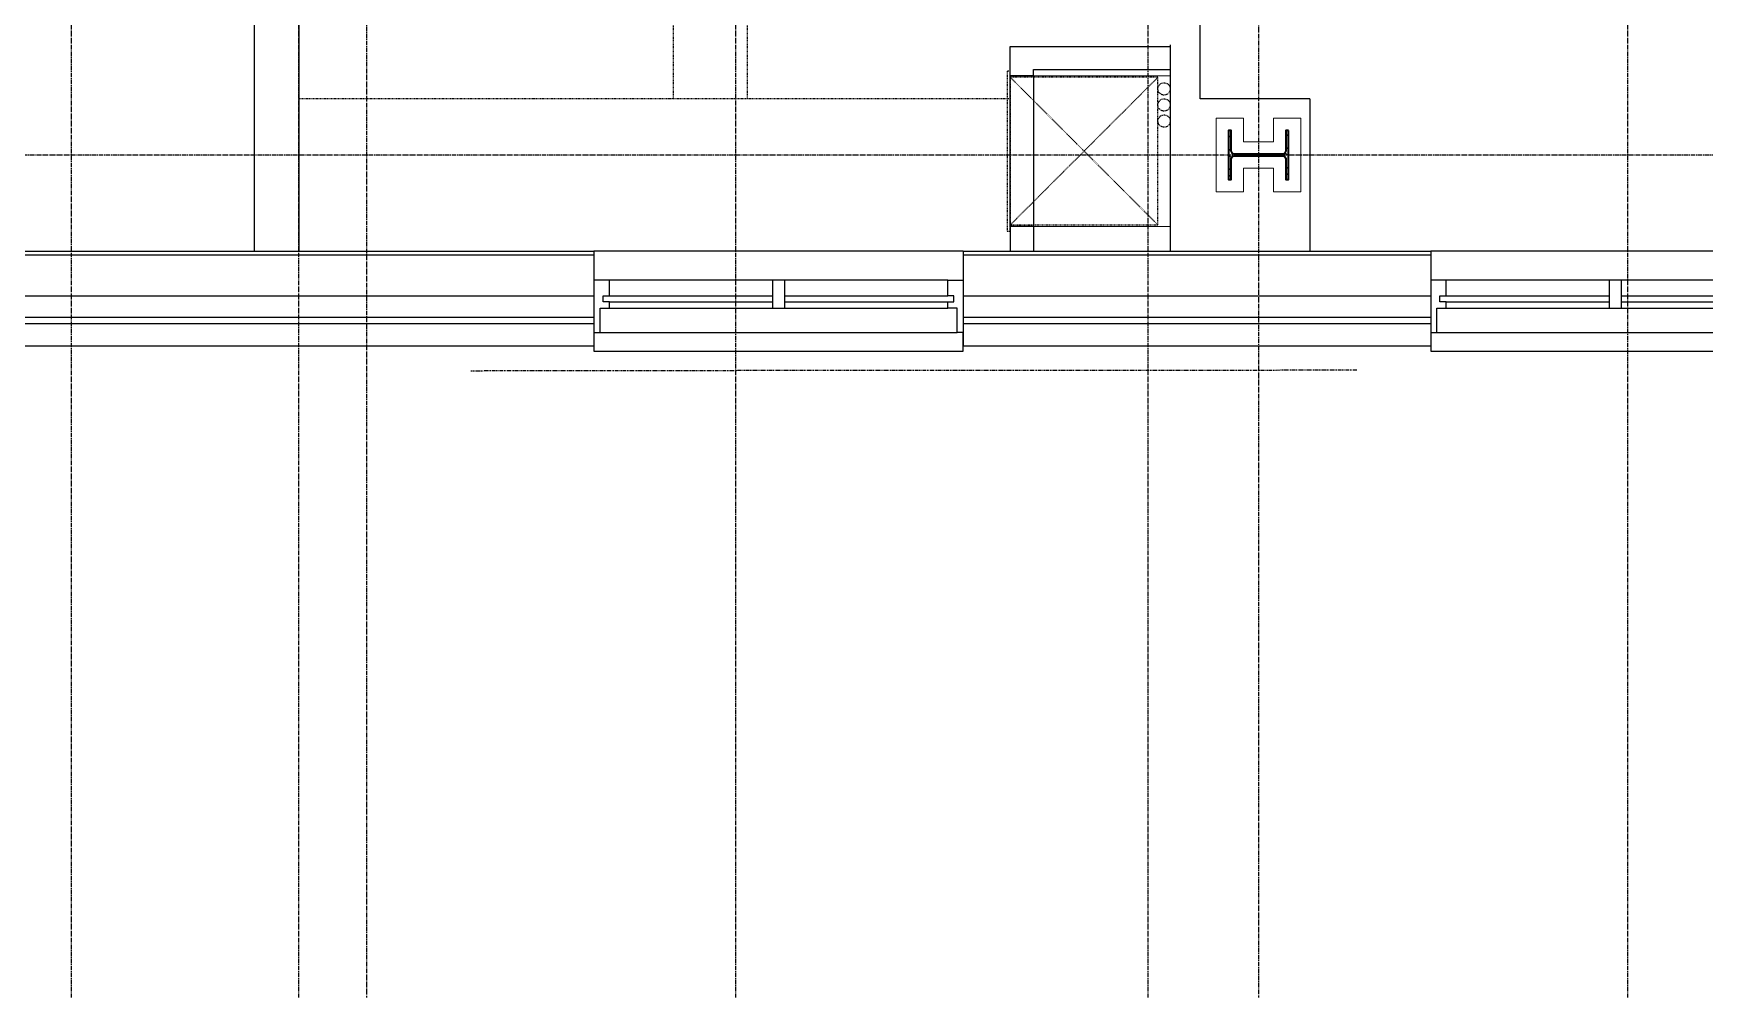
# Model space of a CAD drawing. Header units: inches. Extents: x -6955 to 13123, y -1334 to 3701.
# Drawn here: x 5062.2 to 5333.8, y 1223.6 to 1380.3 of the extents above; entities that cross this region are included whole.
import ezdxf

# ---------------------------------------------------------------- set-up
doc = ezdxf.new("R2010")
doc.units = ezdxf.units.IN
doc.header["$MEASUREMENT"] = 0
for name, pattern in [('CENTER2', [1.125, 0.75, -0.125, 0.125, -0.125]), ('HIDDEN2', [0.1875, 0.125, -0.0625]), ('PHANTOM2', [1.25, 0.625, -0.125, 0.125, -0.125, 0.125, -0.125])]:
    doc.linetypes.add(name, pattern=pattern)
for name, color, linetype, lineweight in [('A-Detl-Hatch', 1, 'Continuous', 18), ('A-Detl-Wide', 2, 'Continuous', 35), ('S-Detl-Hatch', 1, 'Continuous', 18)]:
    doc.layers.add(name, color=color, linetype=linetype, lineweight=lineweight)
for name, color, linetype in [('A-Door', 7, 'Continuous'), ('A-Door-Head', 8, 'Continuous'), ('A-Flor-Soffit', 6, 'HIDDEN2'), ('A-Glaz', 7, 'Continuous'), ('A-Glaz-Sill', 8, 'Continuous'), ('A-Grid(SmallScale)', 11, 'CENTER2'), ('A-HVAC', 6, 'HIDDEN2'), ('A-Site-Property', 3, 'PHANTOM2'), ('A-Wall-Full', 7, 'Continuous'), ('A-Wall-Hatch', 15, 'Continuous')]:
    doc.layers.add(name, color=color, linetype=linetype)
doc.layers.add('G-Anno-Nplt', color=140, linetype='Continuous', lineweight=18, plot=False)

# ---------------------------------------------------------------- blocks, each defined once
blk = doc.blocks.new('EXTERIOR WINDOW')
at = {"layer": 'A-Glaz'}
for p, q in [((3829.83, -10349.67), (3856.33, -10349.67)), ((3829.83, -10350.67), (3856.33, -10350.67)), ((3858.33, -10349.67), (3884.83, -10349.67)), ((3858.33, -10350.67), (3884.83, -10350.67)), ((3829.83, -10351.67), (3884.83, -10351.67))]:
    blk.add_line(p, q, dxfattribs=at)
for points in [[(3829.83, -10349.67), (3829.83, -10347.17), (3827.33, -10347.17), (3827.33, -10355.67), (3828.33, -10355.67), (3828.33, -10351.67), (3829.83, -10351.67), (3829.83, -10350.67), (3828.83, -10350.67), (3828.83, -10349.67), (3829.83, -10349.67)], [(3884.83, -10349.67), (3884.83, -10347.17), (3887.33, -10347.17), (3887.33, -10355.67), (3886.33, -10355.67), (3886.33, -10351.67), (3884.83, -10351.67), (3884.83, -10350.67), (3885.83, -10350.67), (3885.83, -10349.67), (3884.83, -10349.67)]]:
    blk.add_lwpolyline(points, dxfattribs=at)
blk.add_lwpolyline([(3858.33, -10347.17), (3856.33, -10347.17), (3856.33, -10351.67), (3858.33, -10351.67)], close=True, dxfattribs=at)
at = {"layer": 'A-Glaz-Sill'}
for p, q in [((3887.33, -10342.42), (3827.33, -10342.42)), ((3884.83, -10347.17), (3829.83, -10347.17)), ((3828.33, -10355.67), (3886.33, -10355.67))]:
    blk.add_line(p, q, dxfattribs=at)
blk.add_lwpolyline([(3827.33, -10355.67), (3827.33, -10358.67), (3887.33, -10358.67), (3887.33, -10355.67)], dxfattribs=at)
blk = doc.blocks.new('*U18')
at = {"layer": 'A-Detl-Hatch'}
h = blk.add_hatch(dxfattribs=at)
h.set_pattern_fill('ANSI32', color=256, scale=6, style=0)
h.set_pattern_definition([(45, (0, -4.865), (-1.591, 1.591), []), (45, (1.0607, -4.865), (-1.591, 1.591), [])])
edge = h.paths.add_edge_path()
edge.add_line((3.98, -9.73), (3.98, -9.295))
edge.add_line((3.98, -9.295), (0.645, -9.295))
edge.add_arc((0.645, -8.795), 0.5, 180, 270, ccw=False)
edge.add_line((0.145, -8.795), (0.145, -0.935))
edge.add_arc((0.645, -0.935), 0.5, 90, 180, ccw=False)
edge.add_line((0.645, -0.435), (3.98, -0.435))
edge.add_line((3.98, -0.435), (3.98, 0))
edge.add_line((3.98, 0), (-3.98, 0))
edge.add_line((-3.98, 0), (-3.98, -0.435))
edge.add_line((-3.98, -0.435), (-0.645, -0.435))
edge.add_arc((-0.645, -0.935), 0.5, 0, 90, ccw=False)
edge.add_line((-0.145, -0.935), (-0.145, -8.795))
edge.add_arc((-0.645, -8.795), 0.5, -90, 0, ccw=False)
edge.add_line((-0.645, -9.295), (-3.98, -9.295))
edge.add_line((-3.98, -9.295), (-3.98, -9.73))
edge.add_line((-3.98, -9.73), (3.98, -9.73))
at = {"color": 0, "linetype": 'ByBlock'}
blk.add_lwpolyline([(3.98, -9.73), (3.98, -9.295), (0.645, -9.295, -0.4142136), (0.145, -8.795), (0.145, -0.935, -0.4142136), (0.645, -0.435), (3.98, -0.435), (3.98, 0), (-3.98, 0), (-3.98, -0.435), (-0.645, -0.435, -0.4142136), (-0.145, -0.935), (-0.145, -8.795, -0.4142136), (-0.645, -9.295), (-3.98, -9.295), (-3.98, -9.73)], format="xyb", close=True, dxfattribs=at)
blk = doc.blocks.new('W10X33')
at = {"layer": 'S-Detl-Hatch'}
blk.add_lwpolyline([(13773.78, -7310.28), (13773.78, -7305.84), (13769.95, -7305.84), (13769.95, -7300.98), (13773.78, -7300.98), (13773.78, -7296.55), (13761.82, -7296.55), (13761.82, -7300.98), (13765.66, -7300.98), (13765.66, -7305.84), (13761.82, -7305.84), (13761.82, -7310.28)], close=True, dxfattribs=at)
at = {"layer": 'A-Detl-Wide'}
blk.add_blockref('*U18', (13767.8, -7298.55), dxfattribs=at)
blk = doc.blocks.new('36in door')
blk.add_lwpolyline([(-1.5, -36), (0, -36), (0, 0), (-1.5, 0)], close=True)
blk.add_arc((0, 0), 36, 180, 270)
blk = doc.blocks.new('storage')
at = {"layer": 'A-Door'}
for points in [[(-58.75, -6), (-56.75, -6), (-56.75, 0), (-58.75, 0)], [(-20.75, -6), (-18.75, -6), (-18.75, 0), (-20.75, 0)]]:
    blk.add_lwpolyline(points, close=True, dxfattribs=at)
at = {"layer": 'A-Door-Head'}
blk.add_lwpolyline([(-20.75, 0), (-56.75, 0), (-56.75, -6), (-20.75, -6)], close=True, dxfattribs=at)
at = {"layer": 'A-Wall-Full'}
for p, q in [((-56.75, 0), (-60, 0)), ((-56.75, -6), (-56.75, 0)), ((-20.75, -6), (-20.75, 0)), ((-20.75, 0), (-6, 0)), ((-58.75, -6), (-58.75, -68.33)), ((-58.75, -6), (-56.75, -6)), ((-20.75, -6), (-7.25, -6)), ((-7.25, -21.5), (-7.25, -6)), ((-72.61, -171.42), (-72.61, -70.56)), ((-72.61, -171.42), (-60, -171.42)), ((-60, -171.42), (-60, -198.25))]:
    blk.add_line(p, q, dxfattribs=at)
at = {"layer": 'A-Door', "extrusion": (0, 0, -1), "zscale": -1}
blk.add_blockref('36in door', (56.75, -6), dxfattribs=at)
blk = doc.blocks.new('HVAC UNIT NICHE')
at = {"layer": 'A-Door-Head'}
blk.add_lwpolyline([(4, 0), (28.5, 0), (28.5, -3.75), (4, -3.75)], close=True, dxfattribs=at)
at = {"layer": 'A-HVAC'}
for p, q in [((4.25, 0), (28.25, -24)), ((4.25, -24), (28.25, 0))]:
    blk.add_line(p, q, dxfattribs=at)
for points in [[(3.25, 0), (29.25, 0), (29.25, 0.5), (3.25, 0.5)], [(4.25, -24), (28.25, -24), (28.25, 0), (4.25, 0)]]:
    blk.add_lwpolyline(points, close=True, dxfattribs=at)
for centre in [(21.13, -25), (23.75, -25), (26.36, -25)]:
    blk.add_circle(centre, 1, dxfattribs=at)
at = {"layer": 'A-Wall-Full'}
for p, q in [((4, 0), (0, 0)), ((4, -3.75), (4, 0)), ((28.5, 0), (33.25, 0)), ((28.5, -3.75), (28.5, 0)), ((33.25, 0), (33.25, -26)), ((4, -3.75), (0, -3.75)), ((28.5, -3.75), (29.5, -3.75)), ((29.5, -3.75), (29.5, -26))]:
    blk.add_line(p, q, dxfattribs=at)
at = {"layer": 'G-Anno-Nplt'}
blk.add_lwpolyline([(4, 0), (4, -26), (28.5, -26), (28.5, 0)], close=True, dxfattribs=at)

msp = doc.modelspace()

# ---------------------------------------------------------------- linework, layer by layer
at = {"layer": 'A-Flor-Soffit'}
for p, q in [((5166.2111, 1534.9523), (5166.2111, 1369.6823)), ((5178.2111, 1534.9523), (5178.2111, 1369.6823)), ((5220.9921, 1369.6823), (5105.3361, 1369.6823))]:
    msp.add_line(p, q, dxfattribs=at)
at = {"layer": 'A-Grid(SmallScale)'}
for p, q in [((5068.3342, 3132.3201), (5068.3342, 1223.6428)), ((5105.3342, 3132.3201), (5105.3342, 1223.6428)), ((5176.3342, 3132.3201), (5176.3342, 1223.6428)), ((5243.3342, 3132.3201), (5243.3342, 1223.6428)), ((5321.3342, 3132.3201), (5321.3342, 1223.6428)), ((5116.3342, 3110.5182), (5116.3342, 1223.6428)), ((5261.3342, 3110.477), (5261.3342, 1223.6428)), ((4537.3342, 1360.5773), (8345.3342, 1360.5773))]:
    msp.add_line(p, q, dxfattribs=at)
at = {"layer": 'A-Site-Property', "color": 242, "true_color": 0xe30c37}
msp.add_arc((5277.3342, -90771.1827), 92096.76, 90, 90.089586166, dxfattribs=at)
at = {"layer": 'A-Wall-Full'}
for p, q in [((5105.3361, 1534.9523), (5105.3361, 1344.9523)), ((5098.0861, 1521.7023), (5098.0861, 1344.9523)), ((5251.8671, 1369.6823), (5251.8671, 1490.9523)), ((5246.9921, 1378.4523), (5246.9921, 1344.9523)), ((5269.6992, 1369.6823), (5251.8671, 1369.6823)), ((5269.6992, 1369.6823), (5269.6992, 1344.9523)), ((4764.7092, 1344.9523), (5153.3342, 1344.9523)), ((5153.3342, 1344.9523), (5153.3342, 1329.5773)), ((5213.3342, 1344.9523), (5289.3348, 1344.9523)), ((5213.3342, 1344.9523), (5213.3342, 1329.5773)), ((5289.3348, 1344.9523), (5289.3348, 1329.5773)), ((4749.3342, 1329.5773), (5153.3342, 1329.5773)), ((5213.3342, 1329.5773), (5289.3348, 1329.5773))]:
    msp.add_line(p, q, dxfattribs=at)
at = {"layer": 'A-Wall-Hatch'}
for p, q in [((4764.0842, 1344.3273), (5153.3342, 1344.3273)), ((5213.3342, 1344.3273), (5289.3348, 1344.3273)), ((4757.4592, 1337.7023), (5153.3342, 1337.7023)), ((5213.3342, 1337.7023), (5289.3348, 1337.7023)), ((4753.9592, 1334.2023), (5153.3342, 1334.2023)), ((5213.3342, 1334.2023), (5289.3348, 1334.2023)), ((4752.9592, 1333.2023), (5153.3342, 1333.2023)), ((5213.3342, 1333.2023), (5289.3348, 1333.2023))]:
    msp.add_line(p, q, dxfattribs=at)
at = {"layer": 'G-Anno-Nplt'}
msp.add_line((5098.0861, 1344.9523), (5559.283, 1344.9523), dxfattribs=at)

# ---------------------------------------------------------------- block references
for name, p in [('storage', (5105.3361, 1543.2023)), ('EXTERIOR WINDOW', (1326.0052, 11687.3754)), ('EXTERIOR WINDOW', (1462.0058, 11687.3754))]:
    msp.add_blockref(name, p)
at = {"rotation": 90}
for name, p in [('HVAC UNIT NICHE', (5220.9921, 1344.9523)), ('W10X33', (-2042.0786, -12407.2235))]:
    msp.add_blockref(name, p, dxfattribs=at)

doc.saveas('drawing.dxf')
